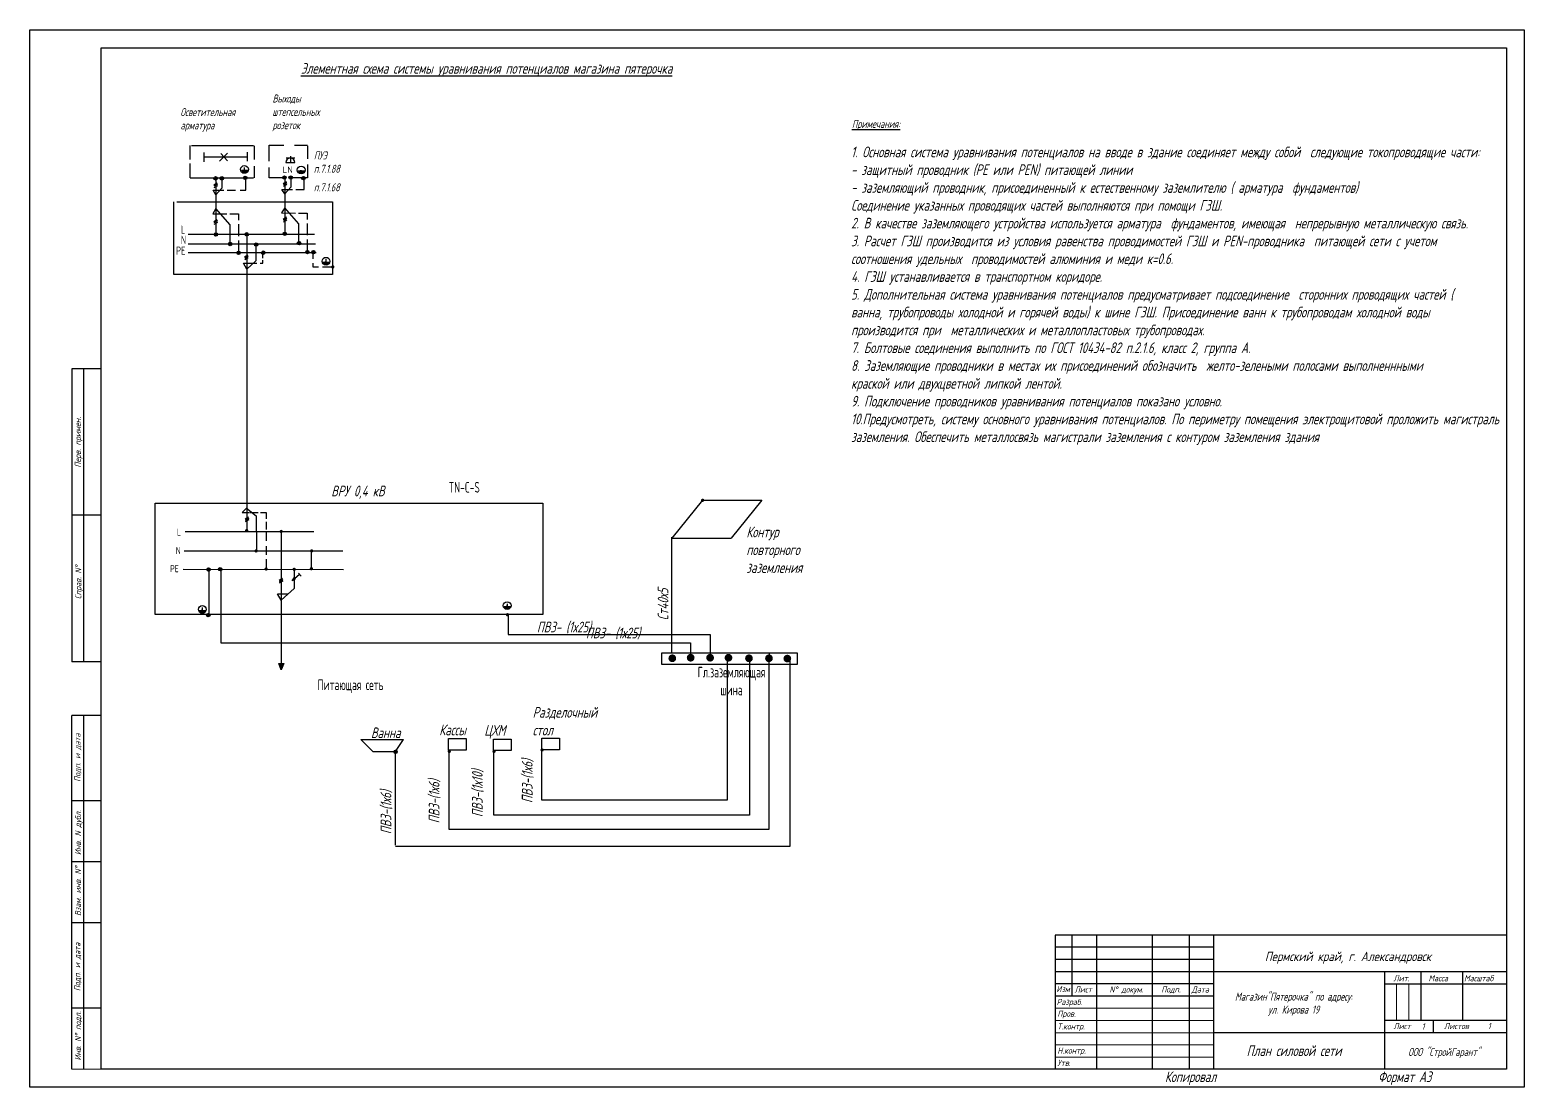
# Model space of a CAD drawing. Extents: x -55419 to 313168, y -180856 to -84819.
# Drawn here: x 3566 to 45566, y -180856 to -151156 of the extents above; entities that cross this region are included whole.
import ezdxf

# ---------------------------------------------------------------- set-up
doc = ezdxf.new("R2010")
doc.units = 0
doc.header["$LTSCALE"] = 50
doc.layers.get('0').update_dxf_attribs({"linetype": 'CONTINUOUS'})
doc.layers.add('SHTAMP_Ном_пера__98', color=7, linetype='CONTINUOUS', lineweight=25, true_color=0x1f1f1f)
for name, color, linetype, lineweight in [('Основная', 7, 'CONTINUOUS', 40), ('СЛ - текст', 7, 'CONTINUOUS', 13), ('Стены', 7, 'CONTINUOUS', 35), ('текст', 250, 'CONTINUOUS', 20), ('тонкая', 7, 'CONTINUOUS', 20)]:
    doc.layers.add(name, color=color, linetype=linetype, lineweight=lineweight)
doc.styles.add('ROMANS', font='romans.shx', dxfattribs={"width": 0.7, "oblique": 15, "height": 1})
doc.styles.add('SPDS', font='SPDS.shx', dxfattribs={"width": 0.8, "height": 2.2})
doc.styles.get("Standard").update_dxf_attribs({"font": 'isocpeur.ttf'})
doc.styles.add('стиль1', font='romans.shx', dxfattribs={"width": 0.75, "oblique": 15, "height": 3.5})

msp = doc.modelspace()

# ---------------------------------------------------------------- hatches: boundary and pattern name
at = {"linetype": 'ByBlock', "lineweight": 25}
h = msp.add_hatch(color=0, dxfattribs=at)
edge = h.paths.add_edge_path()
edge.add_arc((8786, -155327), 48, 0, 360)
h = msp.add_hatch(color=0, dxfattribs=at)
edge = h.paths.add_edge_path()
edge.add_arc((8960, -155327), 48, 0, 360)
h = msp.add_hatch(color=0, dxfattribs=at)
edge = h.paths.add_edge_path()
edge.add_arc((9589, -155102), 15.6, 0, 360)
h = msp.add_hatch(color=0, dxfattribs=at)
edge = h.paths.add_edge_path()
edge.add_arc((9621, -155312), 48, 0, 360)
h = msp.add_hatch(color=0, dxfattribs=at)
edge = h.paths.add_edge_path()
edge.add_arc((10721, -155304), 48, 0, 360)
h = msp.add_hatch(color=0, dxfattribs=at)
edge = h.paths.add_edge_path()
edge.add_arc((10896, -155304), 48, 0, 360)
h = msp.add_hatch(color=0, dxfattribs=at)
edge = h.paths.add_edge_path()
edge.add_arc((11183, -155117), 15.6, 0, 360)
h = msp.add_hatch(color=0, dxfattribs=at)
edge = h.paths.add_edge_path()
edge.add_arc((11252, -155319), 48, 0, 360)
h = msp.add_hatch(color=0, dxfattribs=at)
edge = h.paths.add_edge_path()
edge.add_arc((8794, -156904), 48, 0, 360)
h = msp.add_hatch(color=0, dxfattribs=at)
edge = h.paths.add_edge_path()
edge.add_arc((9662, -156900), 48, 0, 360)
h = msp.add_hatch(color=0, dxfattribs=at)
edge = h.paths.add_edge_path()
edge.add_arc((10729, -156882), 48, 0, 360)
h = msp.add_hatch(color=0, dxfattribs=at)
edge = h.paths.add_edge_path()
edge.add_arc((9196, -157170), 48, 0, 360)
h = msp.add_hatch(color=0, dxfattribs=at)
edge = h.paths.add_edge_path()
edge.add_arc((9431, -157420), 48, 0, 360)
h = msp.add_hatch(color=0, dxfattribs=at)
edge = h.paths.add_edge_path()
edge.add_arc((9927, -157188), 48, 0, 360)
h = msp.add_hatch(color=0, dxfattribs=at)
edge = h.paths.add_edge_path()
edge.add_arc((10125, -157415), 48, 0, 360)
h = msp.add_hatch(color=0, dxfattribs=at)
edge = h.paths.add_edge_path()
edge.add_arc((11131, -157147), 48, 0, 360)
h = msp.add_hatch(color=0, dxfattribs=at)
edge = h.paths.add_edge_path()
edge.add_arc((11366, -157397), 48, 0, 360)
h = msp.add_hatch(color=0, dxfattribs=at)
edge = h.paths.add_edge_path()
edge.add_arc((11536, -157400), 48, 0, 360)
h = msp.add_hatch(color=0, dxfattribs=at)
edge = h.paths.add_edge_path()
edge.add_arc((11881, -157681), 15.6, 0, 360)
h = msp.add_hatch(color=0, dxfattribs=at)
edge = h.paths.add_edge_path()
edge.add_arc((12080, -157814), 48, 0, 360)
h = msp.add_hatch(color=0, dxfattribs=at)
edge = h.paths.add_edge_path()
edge.add_arc((22474, -164370), 48, 0, 360)
h = msp.add_hatch(color=0, dxfattribs=at)
edge = h.paths.add_edge_path()
edge.add_arc((9659, -165224), 48, 0, 360)
h = msp.add_hatch(color=0, dxfattribs=at)
edge = h.paths.add_edge_path()
edge.add_arc((10630, -165247), 48, 0, 360)
h = msp.add_hatch(color=0, dxfattribs=at)
edge = h.paths.add_edge_path()
edge.add_arc((9925, -165793), 48, 0, 360)
h = msp.add_hatch(color=0, dxfattribs=at)
edge = h.paths.add_edge_path()
edge.add_arc((11486, -165793), 48, 0, 360)
h = msp.add_hatch(color=0, dxfattribs=at)
edge = h.paths.add_edge_path()
edge.add_arc((8590, -166314), 48, 0, 360)
h = msp.add_hatch(color=0, dxfattribs=at)
edge = h.paths.add_edge_path()
edge.add_arc((8915, -166307), 48, 0, 360)
h = msp.add_hatch(color=0, dxfattribs=at)
edge = h.paths.add_edge_path()
edge.add_arc((10205, -166301), 48, 0, 360)
h = msp.add_hatch(color=0, dxfattribs=at)
edge = h.paths.add_edge_path()
edge.add_arc((10995, -166309), 48, 0, 360)
h = msp.add_hatch(color=0, dxfattribs=at)
edge = h.paths.add_edge_path()
edge.add_arc((11479, -166294), 48, 0, 360)
h = msp.add_hatch(color=0, dxfattribs=at)
edge = h.paths.add_edge_path()
edge.add_arc((8404, -167465), 15.6, 0, 360)
h = msp.add_hatch(color=0, dxfattribs=at)
edge = h.paths.add_edge_path()
edge.add_arc((8581, -167597), 48, 0, 360)
h = msp.add_hatch(color=0, dxfattribs=at)
edge = h.paths.add_edge_path()
edge.add_arc((16988, -167585), 48, 0, 360)
h = msp.add_hatch(color=0, dxfattribs=at)
edge = h.paths.add_edge_path()
edge.add_arc((16973, -167356), 15.6, 0, 360)
h = msp.add_hatch(color=0, dxfattribs=at)
edge = h.paths.add_edge_path()
edge.add_arc((21623, -168809), 109, 0, 360)
h = msp.add_hatch(color=0, dxfattribs=at)
edge = h.paths.add_edge_path()
edge.add_arc((22139, -168794), 109, 0, 360)
h = msp.add_hatch(color=0, dxfattribs=at)
edge = h.paths.add_edge_path()
edge.add_arc((22686, -168794), 109, 0, 360)
h = msp.add_hatch(color=0, dxfattribs=at)
edge = h.paths.add_edge_path()
edge.add_arc((23202, -168794), 109, 0, 360)
h = msp.add_hatch(color=0, dxfattribs=at)
edge = h.paths.add_edge_path()
edge.add_arc((23778, -168809), 109, 0, 360)
h = msp.add_hatch(color=0, dxfattribs=at)
edge = h.paths.add_edge_path()
edge.add_arc((24340, -168809), 109, 0, 360)
h = msp.add_hatch(color=0, dxfattribs=at)
edge = h.paths.add_edge_path()
edge.add_arc((24856, -168817), 109, 0, 360)
msp.add_hatch(color=0, dxfattribs=at).paths.add_polyline_path([(10706, -168960), (10632, -169137), (10561, -168960)])
h = msp.add_hatch(color=0, dxfattribs=at)
edge = h.paths.add_edge_path()
edge.add_arc((17963, -171384), 48, 0, 360)
h = msp.add_hatch(color=0, dxfattribs=at)
edge = h.paths.add_edge_path()
edge.add_arc((13846, -171437), 48, 0, 360)
h = msp.add_hatch(color=0, dxfattribs=at)
edge = h.paths.add_edge_path()
edge.add_arc((15354, -171427), 48, 0, 360)
h = msp.add_hatch(color=0, dxfattribs=at)
edge = h.paths.add_edge_path()
edge.add_arc((16613, -171425), 48, 0, 360)

# ---------------------------------------------------------------- linework, layer by layer
at = {"color": 0, "linetype": 'ByBlock', "lineweight": 25}
for p, q in [((8074, -154799), (8074, -154405)), ((9855, -154409), (8104, -154409)), ((9873, -154412), (9873, -154799)), ((10291, -154394), (10700, -154394)), ((10291, -154847), (10291, -154394)), ((11006, -154394), (11371, -154394)), ((11371, -154409), (11371, -154774)), ((8075, -155313), (8074, -154913)), ((8455, -154602), (8455, -154860)), ((8455, -154723), (9670, -154723)), ((9123, -154620), (8895, -154840)), ((8933, -154627), (9123, -154832)), ((9670, -154587), (9670, -154844)), ((10758, -154884), (11017, -154884)), ((10770, -154752), (11017, -154752)), ((10891, -154707), (10891, -154885)), ((11371, -154934), (11371, -155313)), ((8075, -155313), (9855, -155313)), ((8797, -155317), (8797, -156895)), ((9131, -155317), (8911, -155317)), ((8964, -155317), (8964, -155598)), ((9510, -155101), (9700, -155101)), ((9534, -155130), (9669, -155130)), ((9562, -155156), (9640, -155156)), ((9593, -155023), (9593, -155102)), ((9632, -155659), (9632, -155317)), ((9873, -154981), (9873, -155315)), ((10291, -155313), (10291, -155022)), ((10700, -155313), (10291, -155313)), ((10732, -155295), (10732, -156872)), ((11371, -155313), (10875, -155313)), ((10899, -155295), (10899, -155575)), ((11103, -155116), (11293, -155116)), ((11128, -155145), (11262, -155145)), ((11156, -155172), (11234, -155172)), ((11271, -155636), (11271, -155318)), ((8797, -155788), (8713, -155659)), ((8713, -155659), (9017, -155659)), ((8828, -155458), (8733, -155515)), ((8835, -155492), (8740, -155549)), ((8835, -155534), (8740, -155591)), ((8964, -155598), (8797, -155788)), ((9108, -155659), (9343, -155659)), ((9480, -155659), (9632, -155659)), ((10732, -155765), (10648, -155636)), ((10648, -155636), (10952, -155636)), ((10778, -155420), (10683, -155477)), ((10786, -155454), (10691, -155511)), ((10786, -155496), (10691, -155553)), ((10899, -155575), (10732, -155765)), ((11043, -155636), (11278, -155636)), ((7608, -158024), (7608, -155982)), ((7695, -155982), (12074, -155982)), ((8797, -156174), (8706, -156319)), ((9191, -156630), (8797, -156174)), ((10732, -156152), (10641, -156296)), ((11127, -156607), (10732, -156152)), ((12074, -155982), (12074, -158024)), ((8706, -156319), (9100, -156326)), ((8828, -156489), (8733, -156546)), ((8835, -156524), (8740, -156580)), ((8835, -156565), (8740, -156622)), ((9184, -156326), (9427, -156326)), ((9191, -157168), (9191, -156630)), ((9427, -156326), (9427, -156501)), ((9427, -156614), (9427, -156948)), ((10641, -156296), (11035, -156303)), ((10778, -156421), (10683, -156478)), ((10786, -156455), (10691, -156512)), ((10786, -156497), (10691, -156554)), ((11119, -156303), (11362, -156303)), ((11127, -157145), (11127, -156607)), ((11362, -156303), (11362, -156478)), ((11362, -156592), (11362, -156925)), ((8013, -156895), (11565, -156895)), ((9427, -157069), (9427, -157411)), ((9662, -156867), (9662, -165240)), ((11362, -157047), (11362, -157388)), ((8013, -157168), (11595, -157168)), ((8013, -157411), (11610, -157411)), ((9693, -157483), (9598, -157540)), ((9920, -157171), (9920, -157641)), ((10117, -157572), (10117, -157413)), ((11523, -157437), (11523, -157588)), ((9662, -157876), (9571, -157709)), ((9571, -157709), (9943, -157709)), ((9700, -157517), (9605, -157574)), ((9700, -157559), (9605, -157616)), ((9920, -157641), (9662, -157876)), ((10041, -157709), (10117, -157709)), ((10117, -157709), (10117, -157626)), ((11523, -157710), (11523, -157816)), ((11523, -157816), (11675, -157816)), ((11788, -157815), (12069, -157815)), ((11802, -157679), (11991, -157679)), ((11826, -157708), (11960, -157708)), ((11854, -157735), (11932, -157735)), ((11885, -157601), (11885, -157681)), ((12074, -158024), (7608, -158024)), ((7085, -167579), (7085, -164454)), ((7085, -164454), (17983, -164454)), ((9528, -164711), (9657, -164590)), ((9657, -164590), (9930, -164810)), ((17983, -164454), (17983, -167579)), ((22469, -164372), (21607, -165432)), ((22469, -164372), (24140, -164372)), ((24140, -164372), (23277, -165432)), ((9535, -164711), (9740, -164711)), ((9708, -164847), (9613, -164904)), ((9716, -164881), (9621, -164938)), ((9716, -164923), (9621, -164980)), ((9755, -164711), (9831, -164711)), ((9824, -164711), (9983, -164711)), ((9930, -164810), (9930, -165250)), ((10051, -164711), (10203, -164711)), ((10203, -164711), (10203, -164893)), ((10203, -164977), (10203, -165189)), ((7935, -165243), (11548, -165243)), ((9931, -165254), (9931, -165785)), ((10203, -165234), (10203, -165507)), ((10632, -165239), (10632, -169137)), ((21607, -165432), (23277, -165432)), ((21612, -168638), (21612, -165407)), ((7905, -165789), (12360, -165795)), ((10204, -165663), (10204, -165906)), ((11469, -165790), (11469, -166260)), ((7874, -166304), (12382, -166311)), ((8595, -166304), (8595, -167561)), ((8932, -166308), (8932, -167824)), ((10204, -166027), (10204, -166300)), ((10996, -166304), (10996, -166847)), ((10664, -166569), (10570, -166626)), ((10672, -166603), (10577, -166660)), ((10672, -166645), (10577, -166702)), ((11147, -166460), (10934, -166635)), ((10934, -166635), (10995, -166551)), ((11025, -166589), (10934, -166635)), ((10995, -166551), (11025, -166589)), ((11116, -166422), (11192, -166506)), ((10526, -166998), (10814, -166998)), ((10632, -167180), (10526, -166998)), ((10996, -166847), (10632, -167180)), ((17983, -167579), (7085, -167579)), ((8325, -167463), (8515, -167463)), ((8349, -167492), (8484, -167492)), ((8377, -167519), (8455, -167519)), ((8408, -167385), (8408, -167465)), ((16894, -167354), (17083, -167354)), ((16918, -167383), (17052, -167383)), ((16946, -167410), (17024, -167410)), ((16977, -167276), (16977, -167356)), ((8932, -167825), (8932, -168372)), ((17205, -167581), (17007, -167581)), ((8932, -168372), (22136, -168372)), ((22136, -168372), (22136, -168859)), ((21320, -168666), (21320, -168970)), ((25142, -168666), (21320, -168666)), ((24346, -168666), (24346, -168736)), ((25142, -168970), (25142, -168666)), ((10561, -168960), (10706, -168960)), ((10632, -169137), (10561, -168960)), ((10706, -168960), (10632, -169137)), ((21320, -168970), (25142, -168970)), ((12869, -171095), (14068, -171095)), ((12869, -171095), (13203, -171428)), ((13840, -171428), (14068, -171095)), ((13203, -171428), (13840, -171428)), ((13839, -174059), (13840, -171428))]:
    msp.add_line(p, q, dxfattribs=at)
at = {"color": 0}
for p, q in [((36837, -176928), (32380, -176928)), ((36837, -177270), (32380, -177270)), ((36837, -177956), (32380, -177956)), ((36837, -178299), (32380, -178299)), ((41637, -180356), (41637, -180356))]:
    msp.add_line(p, q, dxfattribs=at)
at = {"color": 0, "linetype": 'ByBlock', "lineweight": 25}
for points in [[(3566, -151156), (45566, -151156), (45566, -180856), (3566, -180856)], [(5566, -151656), (45066, -151656), (45066, -180356), (5566, -180356)]]:
    msp.add_lwpolyline(points, close=True, dxfattribs=at)
for centre, radius in [((9597, -155076), 109), ((8786, -155327), 48), ((8960, -155327), 48), ((9589, -155102), 15.6), ((9621, -155312), 48), ((10721, -155304), 48), ((10896, -155304), 48), ((11191, -155091), 109), ((11183, -155117), 15.6), ((11252, -155319), 48), ((8794, -156904), 48), ((9662, -156900), 48), ((10729, -156882), 48), ((9196, -157170), 48), ((9431, -157420), 48), ((9927, -157188), 48), ((10125, -157415), 48), ((11131, -157147), 48), ((11366, -157397), 48), ((11536, -157400), 48), ((11889, -157655), 109), ((11881, -157681), 15.6), ((8590, -166314), 48), ((8915, -166307), 48), ((8412, -167438), 109), ((8404, -167465), 15.6), ((8581, -167597), 48), ((16981, -167329), 109), ((16973, -167356), 15.6), ((13846, -171437), 48)]:
    msp.add_circle(centre, radius, dxfattribs=at)
msp.add_arc((10887, -154884), 130, 0, 180, dxfattribs=at)
at = {"layer": 'Основная', "color": 0, "lineweight": -2}
for p, q in [((4743, -160677), (4743, -168905)), ((5566, -160677), (4743, -160677)), ((5086, -168905), (5086, -160677)), ((5566, -164791), (4743, -164791)), ((5566, -168905), (4743, -168905)), ((4743, -180356), (4743, -170414)), ((5566, -170414), (4743, -170414)), ((5086, -180356), (5086, -170414)), ((5566, -172813), (4743, -172813)), ((5566, -174528), (4743, -174528)), ((5566, -176242), (4743, -176242)), ((32380, -176585), (32380, -180356)), ((45066, -176585), (32380, -176585)), ((32860, -178299), (32860, -176585)), ((33546, -176585), (33546, -180356)), ((35123, -180356), (35123, -176585)), ((36152, -176585), (36152, -180356)), ((36837, -176585), (36837, -180356)), ((5566, -180356), (5566, -177613)), ((32380, -177613), (45066, -177613)), ((41637, -177613), (41637, -180356)), ((42666, -177613), (42666, -178985)), ((43831, -177613), (43831, -178985)), ((41637, -177956), (45066, -177956)), ((5566, -178642), (4743, -178642)), ((45066, -179328), (36837, -179328)), ((45066, -178985), (41637, -178985)), ((43009, -178985), (43009, -179328))]:
    msp.add_line(p, q, dxfattribs=at)
at = {"layer": 'СЛ - текст'}
msp.add_line((5566, -180356), (4743, -180356), dxfattribs=at)
at = {"layer": 'Стены', "linetype": 'ByBlock', "lineweight": 25}
for p, q in [((17011, -167605), (17011, -168141)), ((17011, -168141), (22688, -168141)), ((22688, -168141), (22688, -168689)), ((23162, -168834), (23162, -172797)), ((23797, -168808), (23797, -173220)), ((24332, -168916), (24332, -173622)), ((24940, -174092), (24940, -168876)), ((17951, -172797), (17951, -171344)), ((15355, -173622), (15355, -171469)), ((16602, -173220), (16602, -171397)), ((23162, -172797), (17951, -172797)), ((23797, -173220), (16602, -173220)), ((24332, -173622), (15355, -173622)), ((13841, -174092), (24940, -174092))]:
    msp.add_line(p, q, dxfattribs=at)
for points in [[(15329, -171067), (15825, -171067), (15825, -171391), (15329, -171391)], [(16596, -171079), (17091, -171079), (17091, -171403), (16596, -171403)], [(17955, -171055), (18451, -171055), (18451, -171378), (17955, -171378)]]:
    msp.add_lwpolyline(points, close=True, dxfattribs=at)
at = {"layer": 'тонкая', "color": 0}
for p, q in [((41979, -177970), (41979, -178985)), ((42327, -177970), (42327, -178985)), ((32380, -178642), (36837, -178642)), ((36837, -178985), (32380, -178985)), ((36837, -179328), (32380, -179328))]:
    msp.add_line(p, q, dxfattribs=at)
for points in [[(32380, -179670), (36837, -179670)], [(32380, -180013), (36837, -180013)]]:
    msp.add_lwpolyline(points, dxfattribs=at)

# ---------------------------------------------------------------- texts
at = {"color": 0, "linetype": 'ByBlock', "lineweight": 25}
msp.add_text('LN', height=180, dxfattribs=at).set_placement((10672, -155174))
for s, height, width, p in [('L', 230, 0.7, (7810, -156880)), ('N', 230, 0.7, (7810, -157168)), ('PE', 230, 0.7, (7673, -157472)), ('L', 200, 0.65, (7699, -165367)), ('N', 200, 0.65, (7669, -165883)), ('PE', 200, 0.65, (7510, -166391))]:
    msp.add_text(s, height=height, dxfattribs=dict(at, width=width)).set_placement(p)
at = {"color": 0, "linetype": 'ByBlock', "lineweight": 25, "style": 'ROMANS', "oblique": 15}
for s, height, width, p in [('Пермский край, г. Александровск', 263.29, 0.8, (38279, -177316)), ('Копировал', 300, 0.7, (35469, -180715)), ('Формат А3', 300, 0.7, (41462, -180716))]:
    msp.add_text(s, height=height, dxfattribs=dict(at, width=width)).set_placement(p)
at = {"color": 0, "linetype": 'ByBlock', "lineweight": 25}
for s, width, insert, char_height, attachment_point, style in [('{\\Fromans|c128;\\LЭлементная схема системы уравнивания потенциалов\\Fromans|c204; магазина пятерочка}', 30353.08, (11185, -152087), 300, 1, 'ROMANS'), ('\\pi11.625;Выходы\\P\\pi8.8868;штепсельных \\P\\pi11.707;розеток', 41.06, (10373, -152971), 225, 1, 'ROMANS'), ('\\pi8.0258;Осветительная\\P\\pi10.841;арматура ', 41.06, (7788, -153352), 225, 1, 'ROMANS'), ('ПУЭ п.7.1.88', 41.06, (11546, -154570), 225, 1, 'ROMANS'), ('п.7.1.68', 41.06, (11546, -155465), 225, 1, 'ROMANS'), ('ВРУ 0,4 кВ', 2027.03, (12036, -163960), 300, 1, 'ROMANS'), ('TN-C-S', 41.06, (15339, -163855), 300, 1, 'SPDS'), ('Контур повторного заземления', 41.06, (23705, -165111), 300, 1, 'ROMANS'), ('ПВ3- (1х25)', 1904.97, (17815, -167782), 300, 1, 'ROMANS'), ('ПВ3- (1х25)', 1904.97, (19196, -167949), 300, 1, 'ROMANS'), ('Гл.заземляющая^Jшина', 41.06, (23288, -169449), 300, 5, 'SPDS'), ('Питающая сеть', 2249.02, (11649, -169405), 300, 1, 'SPDS'), ('Разделочный стол ', 1879.39, (17698, -170177), 300, 1, 'ROMANS'), ('Ванна ', 41.06, (13152, -170753), 300, 1, 'ROMANS'), ('Кассы ', 41.06, (15072, -170672), 300, 1, 'ROMANS'), ('ЦХМ ', 41.06, (16338, -170684), 300, 1, 'ROMANS')]:
    msp.add_mtext_dynamic_manual_height_columns(s, width=width, gutter_width=12.5, heights=[0], dxfattribs=dict(at, insert=insert, char_height=char_height, attachment_point=attachment_point, style=style))
at = {"color": 0, "linetype": 'ByBlock', "lineweight": 25, "attachment_point": 1, "style": 'ROMANS'}
for s, insert, char_height, width in [('\\pi59.899;{\\Fromans|c128;\\LПримечания:}', (26612, -153685), 225, 31628.47), ('1. Основная система уравнивания потенциалов на вводе в здание соединяет между собой  следующие токопроводящие части: \\P- защитный проводник (PE или PEN) питающей линии \\P- заземляющий проводник, присоединенный к естественному заземлителю ( арматура  фундаментов) \\PСоединение указанных проводящих частей выполняются при помощи ГЗШ. \\P2. В качестве заземляющего устройства используется арматура  фундаментов, имеющая  непрерывную металлическую связь.  \\P3. Расчет ГЗШ производится из условия равенства проводимостей ГЗШ и PEN-проводника  питающей сети с учетом соотношения удельных  проводимостей алюминия и меди к=0.6.    \\P4. ГЗШ устанавливается в транспортном коридоре. \\P5. Дополнительная система уравнивания потенциалов предусматривает подсоединение  сторонних проводящих частей ( ванна, трубопроводы холодной и горячей воды) к шине ГЗШ. Присоединение ванн к трубопроводам холодной воды производится при  металлических и металлопластовых трубопроводах.  \\P7. Болтовые соединения выполнить по ГОСТ 10434-82 п.2.1.6, класс 2, группа А. \\P8. Заземляющие проводники в местах их присоединений обозначить  желто-зелеными полосами выполненнными краской или двухцветной липкой лентой. \\P9. Подключение проводников уравнивания потенциалов показано условно. \\P10.Предусмотреть, систему основного уравнивания потенциалов. По периметру помещения электрощитовой проложить магистраль\\Pзаземления. Обеспечить металлосвязь магистрали заземления с контуром заземления здания', (26649, -154434), 300, 18416.47)]:
    msp.add_mtext(s, dxfattribs=dict(at, insert=insert, char_height=char_height, width=width))
at = {"color": 0, "linetype": 'ByBlock', "lineweight": 25, "attachment_point": 1, "rotation": 90, "style": 'ROMANS'}
for s, insert, char_height in [('{\\H300x;Ст40х5}', (21214, -167743), 1), ('ПВ3-(1х6)', (17395, -172877), 300), ('ПВ3-(1х6)', (14779, -173446), 300), ('ПВ3-(1х10)', (15993, -173273), 300), ('ПВ3-(1х6)', (13425, -173751), 300)]:
    msp.add_mtext_dynamic_manual_height_columns(s, width=4.66, gutter_width=12.5, heights=[0], dxfattribs=dict(at, insert=insert, char_height=char_height))
at = {"layer": 'SHTAMP_Ном_пера__98', "color": 0, "linetype": 'ByBlock', "lineweight": 25, "attachment_point": 5, "line_spacing_factor": 0.971274, "style": 'ROMANS'}
for s, insert, char_height, width in [('Магазин"Пятерочка" по адресу: ул. Кирова 19', (39090, -178527), 225, 3873.2), ('План силовой сети', (39098, -179833), 300, 7000), ('ООО "СтройГарант"', (43317, -179900), 225, 3689.6)]:
    msp.add_mtext(s, dxfattribs=dict(at, insert=insert, char_height=char_height, width=width))
at = {"layer": 'текст', "color": 0, "lineweight": -2, "style": 'стиль1', "oblique": 15, "width": 0.75}
for s, p in [('Перв. примен.', (5000, -163453)), ('Справ. N%%d', (5011, -167148)), ('Подп. и дата', (4988, -172281)), ('Инв. N дубл.', (5005, -174339)), ('Взам. инв. N%%d', (5005, -176049)), ('Подп. и дата', (4985, -178160)), ('Инв. N%%d подл.', (5005, -180111))]:
    msp.add_text(s, height=171.42, rotation=90, dxfattribs=at).set_placement(p)
at = {"layer": 'текст', "color": 0, "style": 'стиль1', "oblique": 15, "width": 0.75}
for s, height, p in [('Изм', 171.4, (32418, -178188)), ('Лист', 171.4, (32930, -178199)), ('N%%d докум. ', 171.42, (33910, -178199)), ('Подп.', 171.4, (35367, -178199)), ('Дата', 171.4, (36221, -178199)), ('Лит.', 171.4, (41892, -177883)), ('Масса', 171.4, (42878, -177883)), ('Масштаб', 171.4, (43878, -177883)), ('Разраб.', 171.4, (32426, -178549)), ('Пров.', 171.4, (32446, -178880)), ('Т.контр.', 171.4, (32446, -179236)), ('Лист', 171.4, (41892, -179228)), ('1', 175, (42687, -179239)), ('Листов', 171.4, (43313, -179228)), ('1', 175, (44545, -179229)), ('Н.контр.', 171.4, (32446, -179916)), ('Утв.', 171.4, (32446, -180261))]:
    msp.add_text(s, height=height, dxfattribs=at).set_placement(p)

doc.saveas('drawing.dxf')
